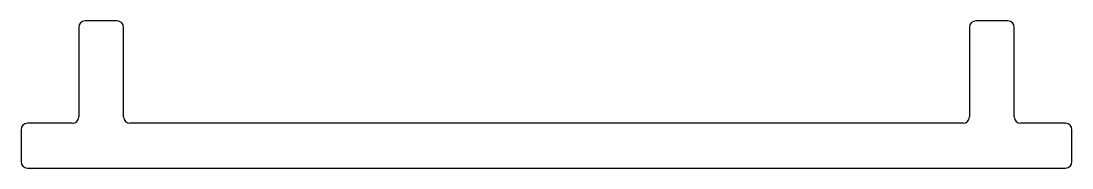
# Model space of a CAD drawing. Extents: x -20.5 to 20.5, y 0.5 to 6.3.
import ezdxf

# ---------------------------------------------------------------- set-up
doc = ezdxf.new("R2010")
doc.units = 0
doc.layers.get('0').update_dxf_attribs({"linetype": 'CONTINUOUS'})

msp = doc.modelspace()

# ---------------------------------------------------------------- linework, layer by layer
at = {"color": 7}
for p, q in [((-16.79, 6.281), (-18.04, 6.281)), ((17.96, 6.281), (16.71, 6.281)), ((-18.29, 6.031), (-18.29, 2.531)), ((-16.54, 2.531), (-16.54, 6.031)), ((16.46, 6.031), (16.46, 2.531)), ((18.21, 2.531), (18.21, 6.031)), ((-18.54, 2.281), (-20.29, 2.281)), ((16.21, 2.281), (-16.29, 2.281)), ((20.21, 2.281), (18.46, 2.281)), ((-20.54, 2.031), (-20.54, 0.781)), ((20.46, 0.781), (20.46, 2.031)), ((-20.29, 0.531), (20.21, 0.531))]:
    msp.add_line(p, q, dxfattribs=at)
for centre, start, end in [((-18.04, 6.031), 90, 180), ((-16.79, 6.031), 0, 90), ((16.71, 6.031), 90, 180), ((17.96, 6.031), 0, 90), ((-18.54, 2.531), 270, 360), ((-16.29, 2.531), 180, 270), ((16.21, 2.531), 270, 0), ((18.46, 2.531), 180, 270), ((-20.29, 2.031), 90, 180), ((20.21, 2.031), 0, 90), ((-20.29, 0.781), 180, 270), ((20.21, 0.781), 270, 0)]:
    msp.add_arc(centre, 0.25, start, end, dxfattribs=at)

doc.saveas('drawing.dxf')
